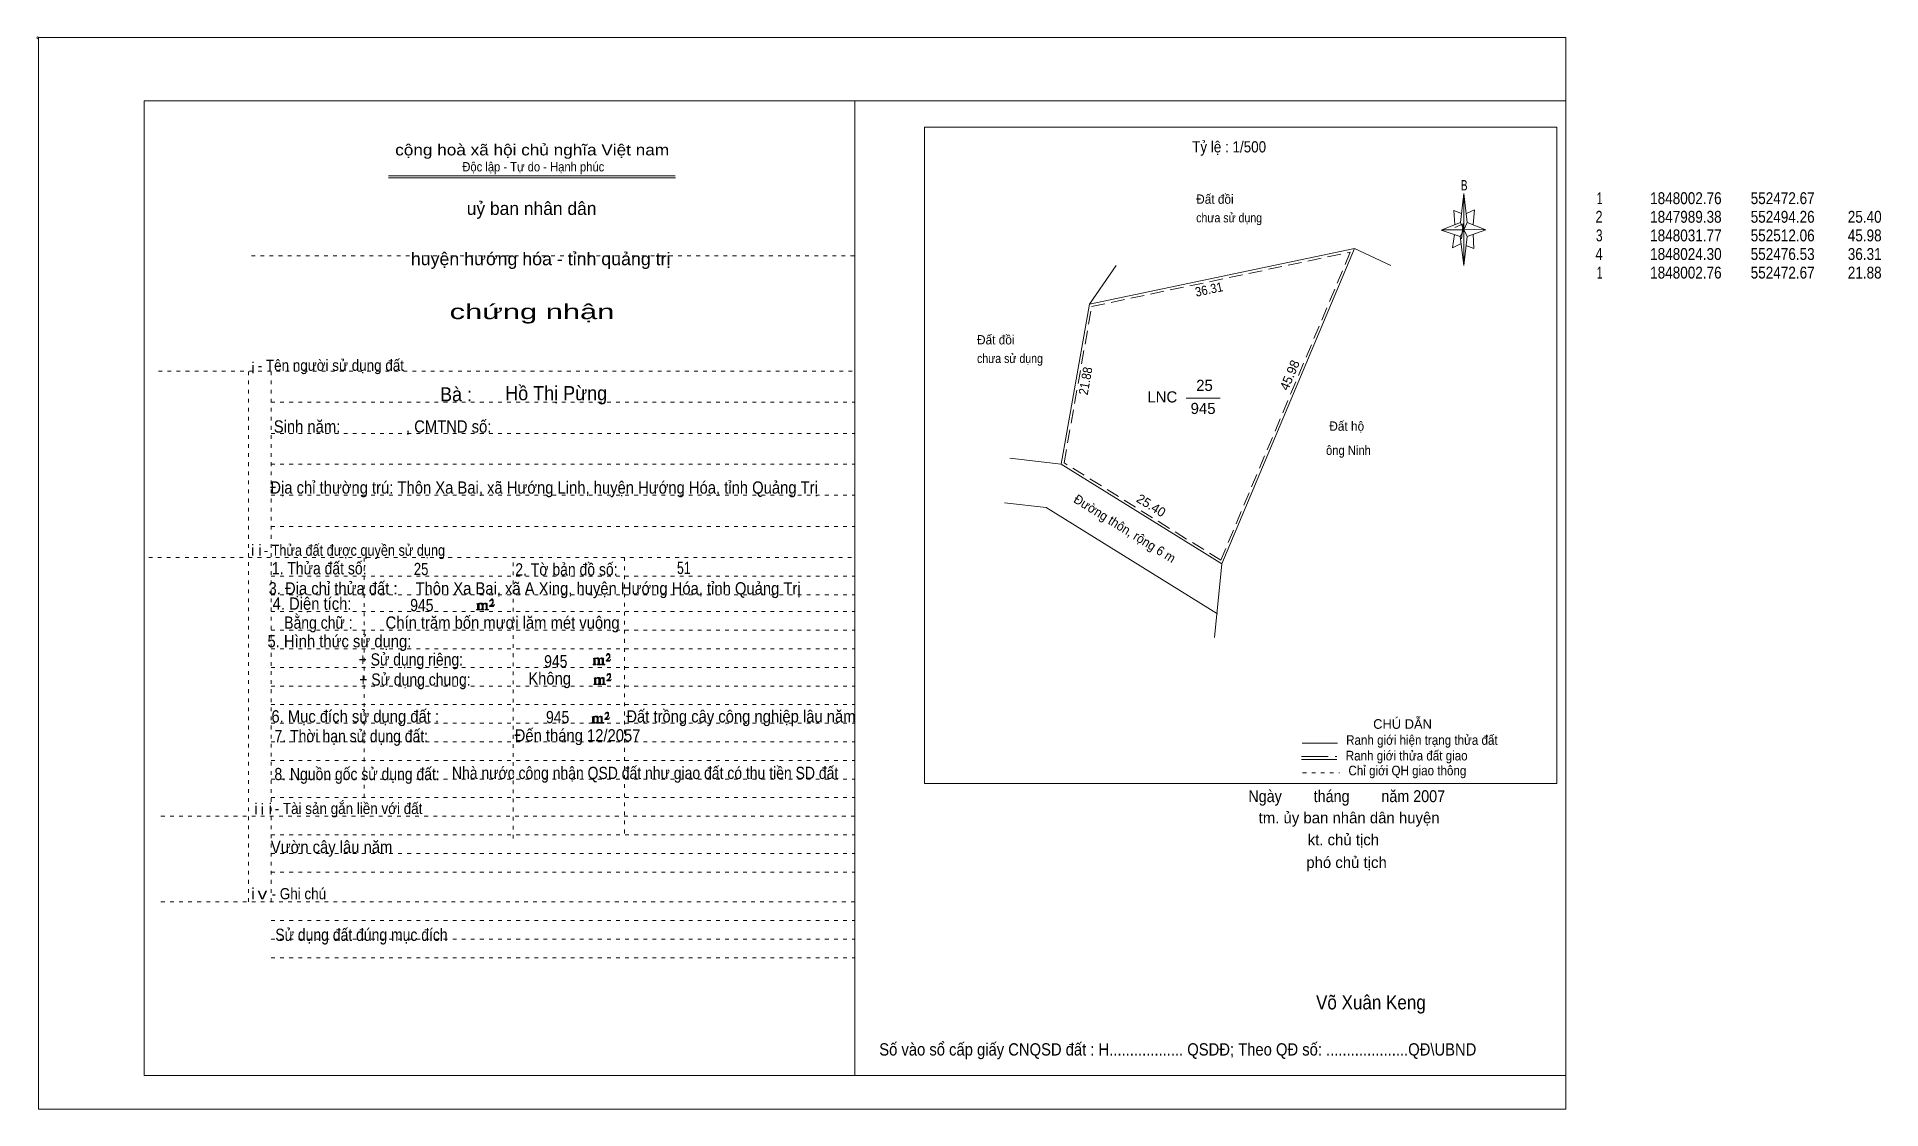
# Model space of a CAD drawing. Header units: centimetres. Extents: x -1.6 to 48, y -3.3 to 25.5.
import ezdxf
from ezdxf.enums import TextEntityAlignment as Align

# ---------------------------------------------------------------- set-up
doc = ezdxf.new("R2010")
doc.units = ezdxf.units.CM
doc.header["$LTSCALE"] = 0.12
for name, pattern in [('DOTTED', [1.5, 0.3, -1.2]), ('LONG_DASHED', [7.5, 6, -1.5]), ('MEDIUM_DASHED', [4.5, 3, -1.5])]:
    doc.linetypes.add(name, pattern=pattern)
for name, color, linetype, lineweight in [('1', 7, 'DOTTED', 13), ('10', 7, 'Continuous', 13), ('13', 7, 'Continuous', 13), ('4', 7, 'Continuous', 13), ('5', 7, 'Continuous', 13), ('50', 7, 'Continuous', 13)]:
    doc.layers.add(name, color=color, linetype=linetype, lineweight=lineweight)
doc.layers.add('25', color=7, linetype='Continuous')
doc.layers.add('30', color=7, linetype='Continuous')

msp = doc.modelspace()

# ---------------------------------------------------------------- hatches: boundary and pattern name
at = {"layer": '50'}
for points in [[(10.27, 10.13), (10.27, 10.12), (10.27, 10.11), (10.25, 10.11), (10.24, 10.11), (10.24, 10.1), (10.33, 10.1), (10.33, 10.11), (10.32, 10.11), (10.31, 10.11), (10.31, 10.12), (10.31, 10.13), (10.31, 10.24), (10.31, 10.25), (10.32, 10.26), (10.34, 10.26), (10.35, 10.26), (10.36, 10.26), (10.37, 10.25), (10.39, 10.22), (10.39, 10.13), (10.37, 10.12), (10.37, 10.11), (10.36, 10.11), (10.35, 10.11), (10.35, 10.1), (10.44, 10.1), (10.44, 10.11), (10.43, 10.11), (10.42, 10.11), (10.42, 10.12), (10.42, 10.13), (10.42, 10.24), (10.44, 10.26), (10.45, 10.26), (10.46, 10.26), (10.49, 10.26), (10.49, 10.25), (10.5, 10.24), (10.5, 10.22), (10.5, 10.13), (10.5, 10.12), (10.49, 10.11), (10.49, 10.11), (10.47, 10.11), (10.47, 10.1), (10.56, 10.1), (10.56, 10.11), (10.55, 10.11), (10.54, 10.11), (10.53, 10.12), (10.53, 10.13), (10.53, 10.2), (10.53, 10.25), (10.53, 10.26), (10.52, 10.27), (10.5, 10.28), (10.47, 10.28), (10.46, 10.28), (10.44, 10.27), (10.41, 10.25), (10.41, 10.26), (10.4, 10.28), (10.39, 10.28), (10.37, 10.28), (10.35, 10.28), (10.34, 10.28), (10.32, 10.26), (10.31, 10.26), (10.31, 10.25), (10.31, 10.25), (10.31, 10.26), (10.31, 10.28), (10.24, 10.26), (10.24, 10.26), (10.25, 10.26), (10.27, 10.25), (10.27, 10.24), (10.27, 10.23)], [(10.69, 10.19), (10.72, 10.24), (10.72, 10.24), (10.71, 10.22), (10.69, 10.22), (10.68, 10.22), (10.63, 10.22), (10.66, 10.26), (10.67, 10.27), (10.69, 10.28), (10.69, 10.3), (10.69, 10.32), (10.69, 10.34), (10.69, 10.35), (10.69, 10.37), (10.68, 10.38), (10.67, 10.38), (10.66, 10.39), (10.65, 10.39), (10.63, 10.38), (10.63, 10.38), (10.62, 10.37), (10.61, 10.35), (10.59, 10.33), (10.61, 10.33), (10.61, 10.35), (10.62, 10.35), (10.63, 10.36), (10.65, 10.36), (10.66, 10.36), (10.67, 10.35), (10.68, 10.35), (10.68, 10.32), (10.68, 10.3), (10.66, 10.28), (10.66, 10.26), (10.65, 10.25), (10.59, 10.2), (10.59, 10.19)], [(13.39, 8.66), (13.39, 8.65), (13.39, 8.64), (13.38, 8.64), (13.37, 8.64), (13.37, 8.62), (13.45, 8.62), (13.45, 8.64), (13.44, 8.64), (13.43, 8.64), (13.43, 8.65), (13.43, 8.66), (13.43, 8.77), (13.43, 8.78), (13.44, 8.79), (13.47, 8.79), (13.48, 8.79), (13.49, 8.79), (13.5, 8.78), (13.51, 8.74), (13.51, 8.66), (13.5, 8.65), (13.5, 8.64), (13.49, 8.64), (13.48, 8.64), (13.48, 8.62), (13.57, 8.62), (13.57, 8.64), (13.55, 8.64), (13.54, 8.64), (13.54, 8.65), (13.54, 8.66), (13.54, 8.77), (13.57, 8.79), (13.58, 8.79), (13.59, 8.79), (13.61, 8.79), (13.61, 8.78), (13.62, 8.77), (13.62, 8.74), (13.62, 8.66), (13.62, 8.65), (13.61, 8.64), (13.61, 8.64), (13.6, 8.64), (13.6, 8.62), (13.69, 8.62), (13.69, 8.64), (13.67, 8.64), (13.66, 8.64), (13.65, 8.65), (13.65, 8.66), (13.65, 8.73), (13.65, 8.78), (13.65, 8.79), (13.64, 8.8), (13.62, 8.81), (13.6, 8.81), (13.59, 8.81), (13.57, 8.8), (13.53, 8.78), (13.53, 8.79), (13.52, 8.81), (13.51, 8.81), (13.5, 8.81), (13.48, 8.81), (13.47, 8.81), (13.44, 8.79), (13.43, 8.79), (13.43, 8.78), (13.43, 8.78), (13.43, 8.79), (13.43, 8.81), (13.37, 8.79), (13.37, 8.79), (13.38, 8.79), (13.39, 8.78), (13.39, 8.77), (13.39, 8.76)], [(13.82, 8.72), (13.84, 8.77), (13.84, 8.77), (13.83, 8.74), (13.82, 8.74), (13.81, 8.74), (13.75, 8.74), (13.79, 8.79), (13.8, 8.8), (13.82, 8.81), (13.82, 8.83), (13.82, 8.84), (13.82, 8.87), (13.82, 8.88), (13.82, 8.9), (13.81, 8.91), (13.8, 8.91), (13.79, 8.92), (13.77, 8.92), (13.75, 8.91), (13.75, 8.91), (13.74, 8.9), (13.73, 8.88), (13.72, 8.86), (13.73, 8.86), (13.73, 8.88), (13.74, 8.88), (13.75, 8.89), (13.77, 8.89), (13.79, 8.89), (13.8, 8.88), (13.81, 8.88), (13.81, 8.84), (13.81, 8.83), (13.79, 8.81), (13.79, 8.79), (13.77, 8.78), (13.72, 8.73), (13.72, 8.72)], [(13.41, 8.12), (13.41, 8.11), (13.41, 8.1), (13.4, 8.1), (13.39, 8.1), (13.39, 8.09), (13.48, 8.09), (13.48, 8.1), (13.47, 8.1), (13.45, 8.1), (13.45, 8.11), (13.45, 8.12), (13.45, 8.23), (13.45, 8.24), (13.47, 8.26), (13.49, 8.26), (13.5, 8.26), (13.51, 8.26), (13.52, 8.24), (13.53, 8.21), (13.53, 8.12), (13.52, 8.11), (13.52, 8.1), (13.51, 8.1), (13.5, 8.1), (13.5, 8.09), (13.59, 8.09), (13.59, 8.1), (13.58, 8.1), (13.57, 8.1), (13.57, 8.11), (13.57, 8.12), (13.57, 8.23), (13.59, 8.26), (13.6, 8.26), (13.61, 8.26), (13.63, 8.26), (13.63, 8.24), (13.64, 8.23), (13.64, 8.21), (13.64, 8.12), (13.64, 8.11), (13.63, 8.1), (13.63, 8.1), (13.62, 8.1), (13.62, 8.09), (13.71, 8.09), (13.71, 8.1), (13.7, 8.1), (13.69, 8.1), (13.67, 8.11), (13.67, 8.12), (13.67, 8.2), (13.67, 8.24), (13.67, 8.26), (13.66, 8.27), (13.64, 8.28), (13.62, 8.28), (13.61, 8.28), (13.59, 8.27), (13.55, 8.24), (13.55, 8.26), (13.54, 8.28), (13.53, 8.28), (13.52, 8.28), (13.5, 8.28), (13.49, 8.28), (13.47, 8.26), (13.45, 8.26), (13.45, 8.24), (13.45, 8.24), (13.45, 8.26), (13.45, 8.28), (13.39, 8.26), (13.39, 8.26), (13.4, 8.26), (13.41, 8.24), (13.41, 8.23), (13.41, 8.22)], [(13.84, 8.19), (13.86, 8.23), (13.86, 8.23), (13.85, 8.21), (13.84, 8.21), (13.83, 8.21), (13.77, 8.21), (13.81, 8.26), (13.82, 8.27), (13.84, 8.28), (13.84, 8.3), (13.84, 8.31), (13.84, 8.33), (13.84, 8.34), (13.84, 8.37), (13.83, 8.38), (13.82, 8.38), (13.81, 8.39), (13.8, 8.39), (13.77, 8.38), (13.77, 8.38), (13.76, 8.37), (13.75, 8.34), (13.74, 8.32), (13.75, 8.32), (13.75, 8.34), (13.76, 8.34), (13.77, 8.36), (13.8, 8.36), (13.81, 8.36), (13.82, 8.34), (13.83, 8.34), (13.83, 8.31), (13.83, 8.3), (13.81, 8.28), (13.81, 8.26), (13.8, 8.24), (13.74, 8.2), (13.74, 8.19)], [(13.36, 7.09), (13.36, 7.08), (13.36, 7.07), (13.35, 7.07), (13.34, 7.07), (13.34, 7.05), (13.42, 7.05), (13.42, 7.07), (13.41, 7.07), (13.4, 7.07), (13.4, 7.08), (13.4, 7.09), (13.4, 7.2), (13.4, 7.21), (13.41, 7.22), (13.44, 7.22), (13.45, 7.22), (13.46, 7.22), (13.47, 7.21), (13.48, 7.17), (13.48, 7.09), (13.47, 7.08), (13.47, 7.07), (13.46, 7.07), (13.45, 7.07), (13.45, 7.05), (13.54, 7.05), (13.54, 7.07), (13.52, 7.07), (13.51, 7.07), (13.51, 7.08), (13.51, 7.09), (13.51, 7.2), (13.54, 7.22), (13.55, 7.22), (13.56, 7.22), (13.58, 7.22), (13.58, 7.21), (13.59, 7.2), (13.59, 7.17), (13.59, 7.09), (13.59, 7.08), (13.58, 7.07), (13.58, 7.07), (13.57, 7.07), (13.57, 7.05), (13.66, 7.05), (13.66, 7.07), (13.64, 7.07), (13.63, 7.07), (13.62, 7.08), (13.62, 7.09), (13.62, 7.16), (13.62, 7.21), (13.62, 7.22), (13.61, 7.23), (13.59, 7.24), (13.57, 7.24), (13.56, 7.24), (13.54, 7.23), (13.5, 7.21), (13.5, 7.22), (13.49, 7.24), (13.48, 7.24), (13.47, 7.24), (13.45, 7.24), (13.44, 7.24), (13.41, 7.22), (13.4, 7.22), (13.4, 7.21), (13.4, 7.21), (13.4, 7.22), (13.4, 7.24), (13.34, 7.22), (13.34, 7.22), (13.35, 7.22), (13.36, 7.21), (13.36, 7.2), (13.36, 7.19)], [(13.79, 7.15), (13.81, 7.2), (13.81, 7.2), (13.8, 7.17), (13.79, 7.17), (13.78, 7.17), (13.72, 7.17), (13.76, 7.22), (13.77, 7.23), (13.79, 7.24), (13.79, 7.26), (13.79, 7.27), (13.79, 7.3), (13.79, 7.31), (13.79, 7.33), (13.78, 7.34), (13.77, 7.34), (13.76, 7.35), (13.74, 7.35), (13.72, 7.34), (13.72, 7.34), (13.71, 7.33), (13.7, 7.31), (13.69, 7.29), (13.7, 7.29), (13.7, 7.31), (13.71, 7.31), (13.72, 7.32), (13.74, 7.32), (13.76, 7.32), (13.77, 7.31), (13.78, 7.31), (13.78, 7.27), (13.78, 7.26), (13.76, 7.24), (13.76, 7.22), (13.74, 7.21), (13.69, 7.16), (13.69, 7.15)]]:
    msp.add_hatch(color=256, dxfattribs=at).paths.add_polyline_path(points)

# ---------------------------------------------------------------- linework, layer by layer
at = {"layer": '1', "linetype": 'Continuous'}
for p, q in [((1.31, -2.42), (1.31, 23.78)), ((1.31, 23.78), (39.51, 23.78)), ((20.41, -2.42), (20.41, 23.78)), ((39.51, -2.42), (39.51, 23.78)), ((7.87, 21.76), (15.58, 21.76)), ((7.87, 21.71), (15.59, 21.71)), ((36.67, 20.13), (36.16, 20.3)), ((1.31, -2.42), (39.51, -2.42))]:
    msp.add_line(p, q, dxfattribs=at)
at = {"layer": '1'}
for p, q in [((4.19, 19.61), (20.41, 19.61)), ((1.69, 16.51), (20.41, 16.51)), ((4.11, 2.25), (4.11, 16.51)), ((4.72, 2.25), (4.72, 16.51)), ((4.72, 15.68), (20.41, 15.68)), ((4.72, 14.84), (20.41, 14.84)), ((4.72, 14.01), (20.41, 14.01)), ((4.72, 13.18), (20.41, 13.18)), ((4.72, 12.34), (20.41, 12.34)), ((1.43, 11.5), (20.41, 11.5)), ((7.22, 5.05), (7.22, 11.5)), ((11.22, 3.95), (11.22, 11.5)), ((14.22, 4.09), (14.22, 11.5)), ((4.72, 11), (20.41, 11)), ((4.72, 10.5), (20.41, 10.5)), ((4.72, 10.05), (20.41, 10.05)), ((4.72, 9.55), (20.41, 9.55)), ((4.72, 9.05), (20.41, 9.05)), ((4.72, 8.55), (20.41, 8.55)), ((4.72, 8.05), (20.41, 8.05)), ((4.72, 7.55), (20.41, 7.55)), ((4.72, 7.05), (20.41, 7.05)), ((4.72, 6.55), (20.41, 6.55)), ((4.72, 6.05), (20.41, 6.05)), ((4.72, 5.55), (20.41, 5.55)), ((4.72, 5.05), (20.41, 5.05)), ((1.76, 4.55), (20.41, 4.55)), ((4.72, 4.05), (20.41, 4.05)), ((4.72, 3.55), (20.41, 3.55)), ((4.72, 3.05), (20.41, 3.05)), ((1.76, 2.25), (20.41, 2.25)), ((4.72, 1.75), (20.41, 1.75)), ((4.72, 1.25), (20.41, 1.25)), ((4.72, 0.75), (20.41, 0.75))]:
    msp.add_line(p, q, dxfattribs=at)
at = {"layer": '1', "linetype": 'Continuous'}
msp.add_lwpolyline([(-1.53, -3.32), (39.51, -3.32), (39.51, 25.48), (-1.53, 25.48)], close=True, dxfattribs=at)
msp.add_lwpolyline([(36.68, 19.93), (36.47, 19.83), (36.52, 20.18)], dxfattribs=at)
at = {"layer": '10'}
for p, q in [((26.71, 18.31), (27.43, 19.35)), ((33.83, 19.81), (34.81, 19.35)), ((24.57, 14.17), (25.95, 14.01)), ((24.43, 12.97), (25.55, 12.85)), ((30.15, 9.99), (25.55, 12.85)), ((30.07, 9.35), (30.27, 11.33))]:
    msp.add_line(p, q, dxfattribs=at)
msp.add_lwpolyline([(25.95, 14.01), (26.71, 18.31), (33.83, 19.81), (30.27, 11.33)], close=True, dxfattribs=at)
at = {"layer": '10', "linetype": 'MEDIUM_DASHED'}
msp.add_lwpolyline([(26.03, 14.05), (26.77, 18.25), (33.72, 19.71), (30.24, 11.43)], close=True, dxfattribs=at)
at = {"layer": '13'}
msp.add_line((29.31, 15.79), (30.22, 15.79), dxfattribs=at)
at = {"layer": '4'}
for p, q in [((32.43, 6.51), (33.38, 6.51)), ((32.41, 6.08), (33.36, 6.08))]:
    msp.add_line(p, q, dxfattribs=at)
at = {"layer": '4', "linetype": 'LONG_DASHED'}
msp.add_line((32.41, 6.16), (33.36, 6.16), dxfattribs=at)
at = {"layer": '4', "linetype": 'DOTTED'}
msp.add_line((32.44, 5.72), (33.43, 5.72), dxfattribs=at)
at = {"layer": '4'}
msp.add_lwpolyline([(22.28, 23.07), (39.27, 23.07), (39.27, 5.43), (22.28, 5.43)], close=True, dxfattribs=at)
msp.add_circle((-1.55, 25.47), 0.025, dxfattribs=at)
at = {"layer": '5'}
for p, q in [((36.68, 20.51), (36.77, 21.29)), ((36.86, 20.51), (37.36, 20.31)), ((36.86, 20.13), (36.77, 19.35)), ((37.04, 19.81), (36.83, 19.89)), ((37.02, 20.19), (37.04, 19.81))]:
    msp.add_line(p, q, dxfattribs=at)
for points in [[(36.71, 20.75), (36.5, 20.83), (36.53, 20.45)], [(36.84, 20.75), (37.06, 20.85), (37.02, 20.45)], [(36.77, 20.31), (36.68, 20.51), (36.18, 20.31)], [(36.53, 20.37), (36.75, 20.47), (36.71, 20.07)], [(36.77, 20.31), (36.86, 20.13), (37.36, 20.31)]]:
    msp.add_lwpolyline(points, dxfattribs=at)
for points in [[(36.77, 21.29), (36.86, 20.51), (36.77, 20.31)], [(36.77, 20.31), (36.18, 20.31), (36.68, 20.51), (36.86, 20.13), (37.36, 20.31), (36.77, 20.33)], [(36.77, 20.31), (36.77, 19.35), (36.67, 20.13)]]:
    msp.add_lwpolyline(points, close=True, dxfattribs=at)
at = {"layer": '50'}
for points in [[(10.27, 10.13), (10.27, 10.12), (10.27, 10.11), (10.25, 10.11), (10.24, 10.11), (10.24, 10.1), (10.33, 10.1), (10.33, 10.11), (10.32, 10.11), (10.31, 10.11), (10.31, 10.12), (10.31, 10.13), (10.31, 10.24), (10.31, 10.25), (10.32, 10.26), (10.34, 10.26), (10.35, 10.26), (10.36, 10.26), (10.37, 10.25), (10.39, 10.22), (10.39, 10.13), (10.37, 10.12), (10.37, 10.11), (10.36, 10.11), (10.35, 10.11), (10.35, 10.1), (10.44, 10.1), (10.44, 10.11), (10.43, 10.11), (10.42, 10.11), (10.42, 10.12), (10.42, 10.13), (10.42, 10.24), (10.44, 10.26), (10.45, 10.26), (10.46, 10.26), (10.49, 10.26), (10.49, 10.25), (10.5, 10.24), (10.5, 10.22), (10.5, 10.13), (10.5, 10.12), (10.49, 10.11), (10.49, 10.11), (10.47, 10.11), (10.47, 10.1), (10.56, 10.1), (10.56, 10.11), (10.55, 10.11), (10.54, 10.11), (10.53, 10.12), (10.53, 10.13), (10.53, 10.2), (10.53, 10.25), (10.53, 10.26), (10.52, 10.27), (10.5, 10.28), (10.47, 10.28), (10.46, 10.28), (10.44, 10.27), (10.41, 10.25), (10.41, 10.26), (10.4, 10.28), (10.39, 10.28), (10.37, 10.28), (10.35, 10.28), (10.34, 10.28), (10.32, 10.26), (10.31, 10.26), (10.31, 10.25), (10.31, 10.25), (10.31, 10.26), (10.31, 10.28), (10.24, 10.26), (10.24, 10.26), (10.25, 10.26), (10.27, 10.25), (10.27, 10.24), (10.27, 10.23)], [(10.69, 10.19), (10.72, 10.24), (10.72, 10.24), (10.71, 10.22), (10.69, 10.22), (10.68, 10.22), (10.63, 10.22), (10.66, 10.26), (10.67, 10.27), (10.69, 10.28), (10.69, 10.3), (10.69, 10.32), (10.69, 10.34), (10.69, 10.35), (10.69, 10.37), (10.68, 10.38), (10.67, 10.38), (10.66, 10.39), (10.65, 10.39), (10.63, 10.38), (10.63, 10.38), (10.62, 10.37), (10.61, 10.35), (10.59, 10.33), (10.61, 10.33), (10.61, 10.35), (10.62, 10.35), (10.63, 10.36), (10.65, 10.36), (10.66, 10.36), (10.67, 10.35), (10.68, 10.35), (10.68, 10.32), (10.68, 10.3), (10.66, 10.28), (10.66, 10.26), (10.65, 10.25), (10.59, 10.2), (10.59, 10.19)], [(13.39, 8.66), (13.39, 8.65), (13.39, 8.64), (13.38, 8.64), (13.37, 8.64), (13.37, 8.62), (13.45, 8.62), (13.45, 8.64), (13.44, 8.64), (13.43, 8.64), (13.43, 8.65), (13.43, 8.66), (13.43, 8.77), (13.43, 8.78), (13.44, 8.79), (13.47, 8.79), (13.48, 8.79), (13.49, 8.79), (13.5, 8.78), (13.51, 8.74), (13.51, 8.66), (13.5, 8.65), (13.5, 8.64), (13.49, 8.64), (13.48, 8.64), (13.48, 8.62), (13.57, 8.62), (13.57, 8.64), (13.55, 8.64), (13.54, 8.64), (13.54, 8.65), (13.54, 8.66), (13.54, 8.77), (13.57, 8.79), (13.58, 8.79), (13.59, 8.79), (13.61, 8.79), (13.61, 8.78), (13.62, 8.77), (13.62, 8.74), (13.62, 8.66), (13.62, 8.65), (13.61, 8.64), (13.61, 8.64), (13.6, 8.64), (13.6, 8.62), (13.69, 8.62), (13.69, 8.64), (13.67, 8.64), (13.66, 8.64), (13.65, 8.65), (13.65, 8.66), (13.65, 8.73), (13.65, 8.78), (13.65, 8.79), (13.64, 8.8), (13.62, 8.81), (13.6, 8.81), (13.59, 8.81), (13.57, 8.8), (13.53, 8.78), (13.53, 8.79), (13.52, 8.81), (13.51, 8.81), (13.5, 8.81), (13.48, 8.81), (13.47, 8.81), (13.44, 8.79), (13.43, 8.79), (13.43, 8.78), (13.43, 8.78), (13.43, 8.79), (13.43, 8.81), (13.37, 8.79), (13.37, 8.79), (13.38, 8.79), (13.39, 8.78), (13.39, 8.77), (13.39, 8.76)], [(13.82, 8.72), (13.84, 8.77), (13.84, 8.77), (13.83, 8.74), (13.82, 8.74), (13.81, 8.74), (13.75, 8.74), (13.79, 8.79), (13.8, 8.8), (13.82, 8.81), (13.82, 8.83), (13.82, 8.84), (13.82, 8.87), (13.82, 8.88), (13.82, 8.9), (13.81, 8.91), (13.8, 8.91), (13.79, 8.92), (13.77, 8.92), (13.75, 8.91), (13.75, 8.91), (13.74, 8.9), (13.73, 8.88), (13.72, 8.86), (13.73, 8.86), (13.73, 8.88), (13.74, 8.88), (13.75, 8.89), (13.77, 8.89), (13.79, 8.89), (13.8, 8.88), (13.81, 8.88), (13.81, 8.84), (13.81, 8.83), (13.79, 8.81), (13.79, 8.79), (13.77, 8.78), (13.72, 8.73), (13.72, 8.72)], [(13.41, 8.12), (13.41, 8.11), (13.41, 8.1), (13.4, 8.1), (13.39, 8.1), (13.39, 8.09), (13.48, 8.09), (13.48, 8.1), (13.47, 8.1), (13.45, 8.1), (13.45, 8.11), (13.45, 8.12), (13.45, 8.23), (13.45, 8.24), (13.47, 8.26), (13.49, 8.26), (13.5, 8.26), (13.51, 8.26), (13.52, 8.24), (13.53, 8.21), (13.53, 8.12), (13.52, 8.11), (13.52, 8.1), (13.51, 8.1), (13.5, 8.1), (13.5, 8.09), (13.59, 8.09), (13.59, 8.1), (13.58, 8.1), (13.57, 8.1), (13.57, 8.11), (13.57, 8.12), (13.57, 8.23), (13.59, 8.26), (13.6, 8.26), (13.61, 8.26), (13.63, 8.26), (13.63, 8.24), (13.64, 8.23), (13.64, 8.21), (13.64, 8.12), (13.64, 8.11), (13.63, 8.1), (13.63, 8.1), (13.62, 8.1), (13.62, 8.09), (13.71, 8.09), (13.71, 8.1), (13.7, 8.1), (13.69, 8.1), (13.67, 8.11), (13.67, 8.12), (13.67, 8.2), (13.67, 8.24), (13.67, 8.26), (13.66, 8.27), (13.64, 8.28), (13.62, 8.28), (13.61, 8.28), (13.59, 8.27), (13.55, 8.24), (13.55, 8.26), (13.54, 8.28), (13.53, 8.28), (13.52, 8.28), (13.5, 8.28), (13.49, 8.28), (13.47, 8.26), (13.45, 8.26), (13.45, 8.24), (13.45, 8.24), (13.45, 8.26), (13.45, 8.28), (13.39, 8.26), (13.39, 8.26), (13.4, 8.26), (13.41, 8.24), (13.41, 8.23), (13.41, 8.22)], [(13.84, 8.19), (13.86, 8.23), (13.86, 8.23), (13.85, 8.21), (13.84, 8.21), (13.83, 8.21), (13.77, 8.21), (13.81, 8.26), (13.82, 8.27), (13.84, 8.28), (13.84, 8.3), (13.84, 8.31), (13.84, 8.33), (13.84, 8.34), (13.84, 8.37), (13.83, 8.38), (13.82, 8.38), (13.81, 8.39), (13.8, 8.39), (13.77, 8.38), (13.77, 8.38), (13.76, 8.37), (13.75, 8.34), (13.74, 8.32), (13.75, 8.32), (13.75, 8.34), (13.76, 8.34), (13.77, 8.36), (13.8, 8.36), (13.81, 8.36), (13.82, 8.34), (13.83, 8.34), (13.83, 8.31), (13.83, 8.3), (13.81, 8.28), (13.81, 8.26), (13.8, 8.24), (13.74, 8.2), (13.74, 8.19)], [(13.36, 7.09), (13.36, 7.08), (13.36, 7.07), (13.35, 7.07), (13.34, 7.07), (13.34, 7.05), (13.42, 7.05), (13.42, 7.07), (13.41, 7.07), (13.4, 7.07), (13.4, 7.08), (13.4, 7.09), (13.4, 7.2), (13.4, 7.21), (13.41, 7.22), (13.44, 7.22), (13.45, 7.22), (13.46, 7.22), (13.47, 7.21), (13.48, 7.17), (13.48, 7.09), (13.47, 7.08), (13.47, 7.07), (13.46, 7.07), (13.45, 7.07), (13.45, 7.05), (13.54, 7.05), (13.54, 7.07), (13.52, 7.07), (13.51, 7.07), (13.51, 7.08), (13.51, 7.09), (13.51, 7.2), (13.54, 7.22), (13.55, 7.22), (13.56, 7.22), (13.58, 7.22), (13.58, 7.21), (13.59, 7.2), (13.59, 7.17), (13.59, 7.09), (13.59, 7.08), (13.58, 7.07), (13.58, 7.07), (13.57, 7.07), (13.57, 7.05), (13.66, 7.05), (13.66, 7.07), (13.64, 7.07), (13.63, 7.07), (13.62, 7.08), (13.62, 7.09), (13.62, 7.16), (13.62, 7.21), (13.62, 7.22), (13.61, 7.23), (13.59, 7.24), (13.57, 7.24), (13.56, 7.24), (13.54, 7.23), (13.5, 7.21), (13.5, 7.22), (13.49, 7.24), (13.48, 7.24), (13.47, 7.24), (13.45, 7.24), (13.44, 7.24), (13.41, 7.22), (13.4, 7.22), (13.4, 7.21), (13.4, 7.21), (13.4, 7.22), (13.4, 7.24), (13.34, 7.22), (13.34, 7.22), (13.35, 7.22), (13.36, 7.21), (13.36, 7.2), (13.36, 7.19)], [(13.79, 7.15), (13.81, 7.2), (13.81, 7.2), (13.8, 7.17), (13.79, 7.17), (13.78, 7.17), (13.72, 7.17), (13.76, 7.22), (13.77, 7.23), (13.79, 7.24), (13.79, 7.26), (13.79, 7.27), (13.79, 7.3), (13.79, 7.31), (13.79, 7.33), (13.78, 7.34), (13.77, 7.34), (13.76, 7.35), (13.74, 7.35), (13.72, 7.34), (13.72, 7.34), (13.71, 7.33), (13.7, 7.31), (13.69, 7.29), (13.7, 7.29), (13.7, 7.31), (13.71, 7.31), (13.72, 7.32), (13.74, 7.32), (13.76, 7.32), (13.77, 7.31), (13.78, 7.31), (13.78, 7.27), (13.78, 7.26), (13.76, 7.24), (13.76, 7.22), (13.74, 7.21), (13.69, 7.16), (13.69, 7.15)]]:
    msp.add_lwpolyline(points, close=True, dxfattribs=at)

# ---------------------------------------------------------------- texts
at = {"layer": '1'}
for s, height, width, p in [('cộng hoà xã hội chủ nghĩa Việt nam', 0.3, 1.15, (11.735, 22.31)), ('Độc lập - Tự do - Hạnh phúc', 0.25, 0.9, (11.765, 21.88)), ('chứng nhận', 0.4, 1.55, (11.73, 17.91)), ('- Tên người sử dụng đất', 0.3, 0.9, (6.325, 16.52)), ('- Thửa đất được quyền sử dụng', 0.3, 0.85, (6.96, 11.55)), ('- Tài sản gắn liền với đất ', 0.3, 0.9, (6.85, 4.61)), ('v', 0.3, 1.3, (4.485, 2.32)), ('- Ghi chú', 0.3, 0.9, (5.465, 2.32))]:
    msp.add_text(s, height=height, dxfattribs=dict(at, width=width)).set_placement(p, align=Align.CENTER)
for s, height, p in [('uỷ ban nhân dân', 0.35, (11.72, 20.71)), ('i', 0.3, (4.235, 16.45)), ('i', 0.3, (4.225, 11.55)), ('i', 0.3, (4.425, 11.55)), ('i', 0.3, (4.315, 4.6)), ('i', 0.3, (4.485, 4.59)), ('i', 0.3, (4.695, 4.6)), ('i', 0.3, (4.235, 2.32))]:
    msp.add_text(s, height=height, dxfattribs=at).set_placement(p, align=Align.CENTER)
at = {"layer": '10', "width": 0.9}
for s, height, p in [('Tỷ lệ : 1/500', 0.3, (30.465, 22.39)), ('Võ Xuân Keng', 0.38, (34.275, -0.64))]:
    msp.add_text(s, height=height, dxfattribs=at).set_placement(p, align=Align.CENTER)
at = {"layer": '10'}
for s, width, p in [('Đất đồi ', 0.95, (29.58, 21.01)), ('chưa sử dụng', 0.85, (29.58, 20.51)), ('Đất đồi ', 0.95, (23.69, 17.23)), ('chưa sử dụng', 0.85, (23.69, 16.73))]:
    msp.add_text(s, height=0.25, dxfattribs=dict(at, width=width)).set_placement(p)
at = {"layer": '10', "width": 0.95}
msp.add_text('Đường thôn, rộng 6 m', height=0.25, rotation=328.129, dxfattribs=at).set_placement((27.594, 12.175), align=Align.CENTER)
at = {"layer": '13'}
msp.add_text('LNC', height=0.3, dxfattribs=at).set_placement((29.07, 15.67), align=Align.RIGHT)
for s, p in [('25', (29.58, 15.98)), ('945', (29.43, 15.36))]:
    msp.add_text(s, height=0.3, dxfattribs=at).set_placement(p)
at = {"layer": '25'}
for s, width, p in [('Đất hộ', 0.95, (33.625, 14.91)), (' ông Ninh', 0.9, (33.63, 14.26))]:
    msp.add_text(s, height=0.25, dxfattribs=dict(at, width=width)).set_placement(p, align=Align.CENTER)
at = {"layer": '30'}
for s, width, p in [('1', 0.65, (40.5, 21)), ('1848002.76', 0.85, (43.7, 21)), ('552472.67', 0.85, (46.2, 21)), ('552472.67', 0.85, (46.2, 21)), ('2', 0.8, (40.5, 20.5)), ('1847989.38', 0.85, (43.7, 20.5)), ('552494.26', 0.85, (46.2, 20.5)), ('25.40', 0.85, (48, 20.5)), ('3', 0.75, (40.5, 20)), ('1848031.77', 0.85, (43.7, 20)), ('552512.06', 0.85, (46.2, 20)), ('45.98', 0.85, (48, 20)), ('1848024.30', 0.85, (43.7, 19.5)), ('552476.53', 0.85, (46.2, 19.5)), ('36.31', 0.85, (48, 19.5)), ('4', 0.8, (40.5, 19.5)), ('1', 0.65, (40.5, 19)), ('1848002.76', 0.85, (43.7, 19)), ('552472.67', 0.85, (46.2, 19)), ('21.88', 0.85, (48, 19))]:
    msp.add_text(s, height=0.32, dxfattribs=dict(at, width=width)).set_placement(p, align=Align.RIGHT)
at = {"layer": '30', "width": 0.9}
for s, rotation, p in [('36.31', 11.873, (29.949, 18.588)), ('21.88', 79.84, (26.728, 16.228))]:
    msp.add_text(s, height=0.25, rotation=rotation, dxfattribs=at).set_placement(p, align=Align.CENTER)
at = {"layer": '30'}
for s, rotation, p in [('45.98', 67.222, (32.208, 16.357)), ('25.40', 328.212, (28.304, 12.798))]:
    msp.add_text(s, height=0.25, rotation=rotation, dxfattribs=at).set_placement(p, align=Align.CENTER)
at = {"layer": '4'}
msp.add_text('CHÚ DẪN', height=0.2591, dxfattribs=at).set_placement((35.125, 6.9), align=Align.CENTER)
at = {"layer": '4', "width": 0.9}
for s, p in [('Ranh giới hiện trạng thửa đất', (35.645, 6.47)), ('Ranh giới thửa đất giao ', (35.28, 6.05)), ('Chỉ giới QH giao thông', (35.255, 5.65))]:
    msp.add_text(s, height=0.2591, dxfattribs=at).set_placement(p, align=Align.CENTER)
at = {"layer": '5', "width": 0.75}
msp.add_text('B', height=0.276, dxfattribs=at).set_placement((36.78, 21.37), align=Align.CENTER)
at = {"layer": '50'}
for s, height, width, p in [('  huyện hướng hóa - tỉnh quảng trị', 0.34, 1.05, (11.83, 19.36)), ('Bà :', 0.38, 0.95, (9.69, 15.7)), ('Hồ Thị Pừng', 0.38, 0.95, (12.38, 15.73)), ('Sinh năm:                , CMTND số:  ', 0.33, 0.9, (7.825, 14.86)), ('Địa chỉ thường trú: Thôn Xa Bai, xã Hướng Linh, huyện Hướng Hóa, tỉnh Quảng Trị', 0.33, 0.9, (12.055, 13.22)), ('1. Thửa đất số:  ', 0.33, 0.85, (6.115, 11.05)), ('25', 0.33, 0.8, (8.75, 11.03)), ('2. Tờ bản đồ số:  ', 0.33, 0.85, (12.76, 11.02)), ('51', 0.33, 0.75, (15.81, 11.06)), ('3. Địa chỉ thửa đất : ', 0.33, 0.9, (6.44, 10.51)), ('4. Diện tích: ', 0.33, 0.9, (5.875, 10.1)), ('Thôn Xa Bai, xã A Xing, huyện Hướng Hóa, tỉnh Quảng Trị', 0.33, 0.9, (13.775, 10.51)), ('Bằng chữ :', 0.33, 0.85, (5.99, 9.59)), ('Chín trăm bốn mươi lăm mét vuông', 0.33, 0.9, (10.94, 9.59)), ('945', 0.33, 0.85, (8.77, 10.06)), ('5. Hình thức sử dụng:', 0.33, 0.9, (6.555, 9.09)), ('+ Sử dụng riêng:', 0.33, 0.85, (8.475, 8.6)), ('Không', 0.33, 0.9, (12.205, 8.09)), ('945', 0.33, 0.85, (12.37, 8.55)), ('+ Sử dụng chung:', 0.33, 0.85, (8.585, 8.06)), ('6. Mục đích sử dụng đất :', 0.33, 0.9, (6.98, 7.07)), ('Đất trồng cây công nghiệp lâu năm', 0.33, 0.9, (17.345, 7.07)), ('945', 0.33, 0.85, (12.42, 7.05)), ('7. Thời hạn sử dụng đất:', 0.33, 0.85, (6.875, 6.54)), ('Đến tháng 12/2057', 0.33, 0.9, (12.955, 6.56)), ('8. Nguồn gốc sử dụng đất:', 0.33, 0.85, (7.03, 5.52)), ('Nhà nước công nhận QSD đất như giao đất có thu tiền SD đất', 0.33, 0.85, (14.77, 5.55)), ('Ngày        tháng        năm 2007', 0.32, 0.9, (33.625, 4.93)), ('Vườn cây lâu năm', 0.33, 0.9, (6.345, 3.56)), ('Sử dụng đất đúng mục đích ', 0.33, 0.85, (7.2, 1.2)), ('Số vào sổ cấp giấy CNQSD đất : H.................. QSDĐ; Theo QĐ số: ....................QĐ\\UBND', 0.33, 0.9, (29.085, -1.88))]:
    msp.add_text(s, height=height, dxfattribs=dict(at, width=width)).set_placement(p, align=Align.CENTER)
for s, p in [('tm. ủy ban nhân dân huyện ', (33.745, 4.36)), ('kt. chủ tịch', (33.535, 3.77)), ('phó chủ tịch', (33.62, 3.16))]:
    msp.add_text(s, height=0.3, dxfattribs=at).set_placement(p, align=Align.CENTER)

doc.saveas('drawing.dxf')
